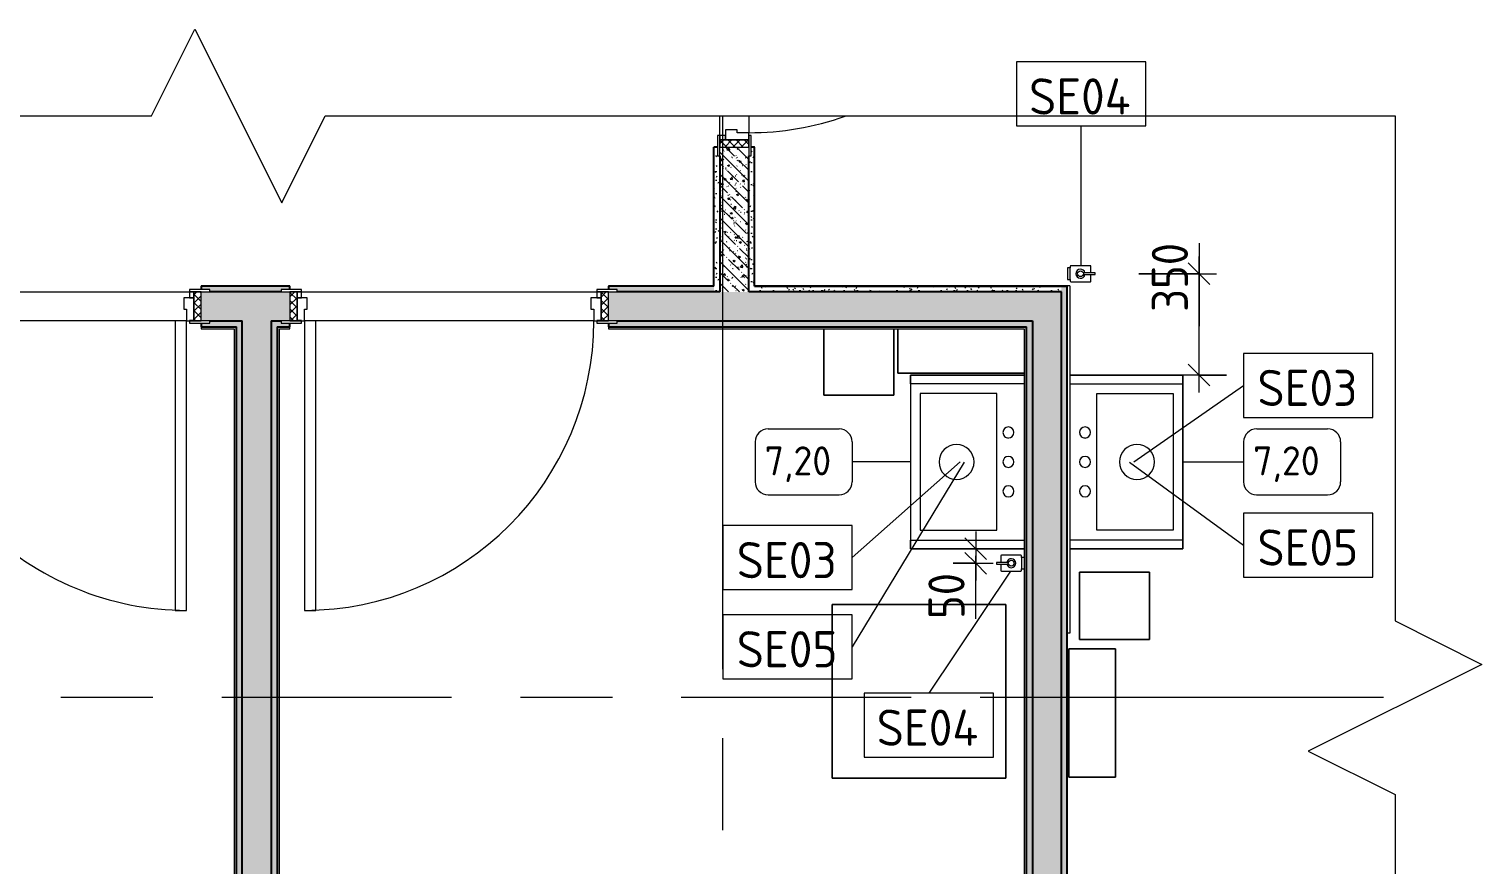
# Model space of a CAD drawing. Header units: millimetres. Extents: x 3991 to 282775, y -8553 to 29560.
# Drawn here: x 122950 to 127970, y 7220 to 10108 of the extents above; entities that cross this region are included whole.
import ezdxf

# ---------------------------------------------------------------- set-up
doc = ezdxf.new("R2010")
doc.units = ezdxf.units.MM
doc.linetypes.add('Осевая', pattern=[1587.5, 317.5, -238.125, 793.75, -238.125])
for name, color, linetype, lineweight in [('A-ANNO-DIMS', 7, 'Continuous', 9), ('A-ANNO-DIMS-50', 7, 'Continuous', 9), ('A-DETL-GENF', 7, 'Continuous', 9), ('A-DOOR', 7, 'Continuous', 9), ('A-DOOR-1', 7, 'Continuous', 15), ('A-DOOR-FRAM', 7, 'Continuous', 15), ('A-DOOR-FRAM-1', 7, 'Continuous', 9), ('I-FURN', 7, 'Continuous', 9), ('I-FURN-IDEN', 7, 'Continuous', 9), ('I-WALL', 7, 'Continuous', 9), ('P-SANR-FIXT-IDEN', 7, 'Continuous', 9), ('Оси', 7, 'Continuous', 9), ('Оси-2', 7, 'Осевая', 9)]:
    doc.layers.add(name, color=color, linetype=linetype, lineweight=lineweight)
for name, color, linetype, lineweight, true_color in [('A-GENM-1', 7, 'Continuous', 9, 0x4994b4), ('A-WALL-1', 7, 'Continuous', 25, 0x3c3c3c), ('A-WALL-FNSH-1', 7, 'Continuous', 15, 0x3c3c3c), ('P-SANR-FIXT-1', 7, 'Continuous', 15, 0x4994b4), ('P-SANR-FIXT-2', 7, 'Continuous', 9, 0x4994b4)]:
    doc.layers.add(name, color=color, linetype=linetype, lineweight=lineweight, true_color=true_color)
doc.styles.add('GOST Common', font='GOST_Common.ttf', dxfattribs={"height": 100})
doc.styles.add('GOST Common_1', font='GOST_Common.ttf', dxfattribs={"height": 125})
doc.styles.add('ISOCPEUR', font='isocpeur.ttf', dxfattribs={"width": 0.9, "height": 125})
doc.dimstyles.new('ISO-2_5_0_9К_БОЛЬШОЙ_2', dxfattribs={"dimscale": 304.8, "dimtxt": 124.497647, "dimasz": 0.246063, "dimexe": 0.19685, "dimexo": 0.492126, "dimgap": 0, "dimtad": 1, "dimdec": 0, "dimrnd": 10, "dimzin": 0, "dimdsep": 46, "dimtxsty": 'ISOCPEUR', "dimblk1": 'OBLIQUE', "dimblk2": 'OBLIQUE', "dimsah": 1, "dimcen": 0.09, "dimdle": 0.19685, "dimazin": 0, "dimtfac": 1, "dimtdec": 4, "dimtix": 1, "dimtmove": 1, "dimatfit": 3, "dimfxl": 1, "dimtvp": 1, "dimtolj": 1, "dimtzin": 0, "dimarcsym": 2})
pattern_1 = [(135, (44686.58, 0), (-37.717076, -37.717076), [53.34, -8.89, 1.778, -8.89]), (135, (44686.58, 37.694), (-37.717076, -37.717076), []), (50, (44686.58, 0), (63.763904, -5.57885), [6.667, -73.342]), (355, (44686.58, 0), (-12.334876, 66.869514), [5.334, -58.674]), (100.451, (44691.895, -0.465), (51.43036, 61.29098), [5.667, -62.332]), (46.184, (44686.58, 17.78), (94.87722, -14.714836), [10.001, -110.014]), (96.636, (44694.49, 16.55), (83.09115, 86.59931), [8.5, -93.497]), (351.184, (44686.58, 17.78), (83.09204, 86.59928), [8.001, -88.011]), (21, (44695.47, 13.335), (53.064487, -35.792726), [6.667, -73.342]), (326, (44695.47, 13.335), (21.63066, 64.46546), [5.334, -58.674]), (71.451, (44699.89, 10.35), (74.69646, 28.672367), [5.667, -62.332]), (37.5, (44686.58, 0), (1.080413, 29.594271), [1.676, -56.286, 1.676, -57.887, -58.896]), (37.5, (44686.58, 0), (1.080413, 29.594271), [-117.526, 1.676, -57.22]), (7.5, (44686.58, 0), (23.386368, 35.063507), [1.676, -32.283, 1.676, -54.953, -22.447]), (7.5, (44686.58, 0), (23.386368, 35.063507), [-90.589, 1.676, -20.771]), (327.5, (44666.756, 0), (47.456567, -2.0054684), [1.676, -20.549, 1.676, -67.666, -92.011]), (327.5, (44666.756, 0), (47.456567, -2.0054684), [-91.567, 1.676, -90.335]), (317.5, (44657.866, 0), (51.844948, 8.89904), [1.676, -27.216, 1.676, -44.374, -65.341]), (317.5, (44657.866, 0), (51.844948, 8.89904), [-74.943, 1.676, -63.665])]
pattern_2 = [(135, (1751.41, 114.685), (-14.14214, -14.14214), []), (225, (1751.41, 114.685), (14.14214, -14.14214), [])]
pattern_3 = [(45, (-371.384, 114.685), (-14.1421, 14.1421), []), (135, (-371.384, 114.685), (-14.1421, -14.1421), [])]
pattern_4 = [(0, (44686.581, 0), (60.96, 15.24), [5.029, -40.691, 5.029, -40.691, -243.84]), (0, (44686.581, 0), (60.96, 15.24), [-91.44, 5.029, -86.411, 5.029, -40.691, -106.68]), (0, (44686.581, 0), (60.96, 15.24), [-228.6, 5.029, -25.451, 5.029, -71.171]), (120, (44709.441, 7.62), (-43.6782272, 45.1729086), [5.029, -40.691, 5.029, -40.691, -243.84]), (120, (44709.441, 7.62), (-43.6782272, 45.1729086), [-91.44, 5.029, -86.411, 5.029, -40.691, -106.68]), (120, (44709.441, 7.62), (-43.6782272, 45.1729086), [-228.6, 5.029, -25.451, 5.029, -71.171]), (240, (44717.061, 38.1), (-17.2817728, -60.4129086), [5.029, -40.691, 5.029, -40.691, -243.84]), (240, (44717.061, 38.1), (-17.2817728, -60.4129086), [-91.44, 5.029, -86.411, 5.029, -40.691, -106.68]), (240, (44717.061, 38.1), (-17.2817728, -60.4129086), [-228.6, 5.029, -25.451, 5.029, -71.171])]

# ---------------------------------------------------------------- blocks, each defined once
blk = doc.blocks.new('110_Дверь_СКБ_1Ст_Внутренняя1 - Д-4 _п_ 1100x2100h_су мгн 2-33304581-Фрагмент 1_4')
at = {"layer": 'A-DOOR'}
h = blk.add_hatch(dxfattribs=at)
h.set_pattern_fill('FP_51', color=256, style=0, pattern_type=2)
h.set_pattern_definition(pattern_2)
h.paths.add_polyline_path([(562.5, 50), (537.5, 50), (537.5, -50), (562.5, -50)])
at = {"layer": 'A-DOOR-FRAM-1'}
h = blk.add_hatch(dxfattribs=at)
h.set_pattern_fill('FP_56', color=256, style=0, pattern_type=2)
h.set_pattern_definition(pattern_3)
h.paths.add_polyline_path([(-512.5, 50), (-537.5, 50), (-537.5, -50), (-512.5, -50)])
at = {"layer": 'A-DOOR'}
blk.add_arc((-487.5, 50), 1000, 360, 90, dxfattribs=at)
at = {"layer": 'A-DOOR-1'}
for p, q in [((-487.5, 1050), (-487.5, 50)), ((-447.5, 1050), (-487.5, 1050)), ((-447.5, 50), (-447.5, 1050)), ((-487.5, 50), (-447.5, 50))]:
    blk.add_line(p, q, dxfattribs=at)
at = {"layer": 'A-DOOR-FRAM'}
for p, q in [((-497.5, 58), (-567.5, 58)), ((-567.5, 58), (-567.5, 50)), ((-497.5, 50), (-497.5, 58)), ((592.5, 58), (522.5, 58)), ((522.5, 58), (522.5, 50)), ((592.5, 50), (592.5, 58)), ((-567.5, 50), (-497.5, 50)), ((-512.5, 50), (-537.5, 50)), ((-537.5, 50), (-537.5, -50)), ((-487.5, 50), (-512.5, 50)), ((-512.5, 50), (-512.5, -30)), ((-512.5, -50), (-512.5, 50)), ((-497.5, 50), (-512.5, 50)), ((-512.5, 50), (-512.5, 49)), ((-512.5, 49), (-497.5, 49)), ((-497.5, 49), (-497.5, 50)), ((-487.5, 10), (-487.5, 50)), ((-477.5, 10), (-487.5, 10)), ((-477.5, -30), (-477.5, 10)), ((512.5, 10), (502.5, 10)), ((502.5, 10), (502.5, -30)), ((512.5, 50), (512.5, 10)), ((537.5, 50), (512.5, 50)), ((537.5, 50), (522.5, 50)), ((522.5, 50), (522.5, 49)), ((522.5, 50), (592.5, 50)), ((522.5, 49), (537.5, 49)), ((537.5, -30), (537.5, 50)), ((562.5, 50), (537.5, 50)), ((537.5, 50), (537.5, -50)), ((537.5, 49), (537.5, 50)), ((562.5, -50), (562.5, 50)), ((-497.5, -50), (-567.5, -50)), ((-567.5, -50), (-567.5, -58)), ((-537.5, -50), (-512.5, -50)), ((-512.5, -30), (-477.5, -30)), ((-497.5, -30), (-512.5, -30)), ((-512.5, -30), (-512.5, -50)), ((-512.5, -50), (-497.5, -50)), ((-497.5, -50), (-497.5, -30)), ((-497.5, -58), (-497.5, -50)), ((502.5, -30), (537.5, -30)), ((537.5, -30), (522.5, -30)), ((522.5, -30), (522.5, -50)), ((522.5, -50), (537.5, -50)), ((592.5, -50), (522.5, -50)), ((522.5, -50), (522.5, -58)), ((537.5, -50), (537.5, -30)), ((537.5, -50), (562.5, -50)), ((592.5, -58), (592.5, -50)), ((-567.5, -58), (-497.5, -58)), ((522.5, -58), (592.5, -58))]:
    blk.add_line(p, q, dxfattribs=at)
blk = doc.blocks.new('110_Дверь_СКБ_1Ст_Внутренняя1 - Д-4 _л_ 1100x2100h_су мгн-33293497-Фрагмент 1_4')
at = {"layer": 'A-DOOR'}
h = blk.add_hatch(dxfattribs=at)
h.set_pattern_fill('FP_51', color=256, style=0, pattern_type=2)
h.set_pattern_definition(pattern_2)
h.paths.add_polyline_path([(562.5, 50), (537.5, 50), (537.5, -50), (562.5, -50)])
at = {"layer": 'A-DOOR-FRAM-1'}
h = blk.add_hatch(dxfattribs=at)
h.set_pattern_fill('FP_56', color=256, style=0, pattern_type=2)
h.set_pattern_definition(pattern_3)
h.paths.add_polyline_path([(-512.5, 50), (-537.5, 50), (-537.5, -50), (-512.5, -50)])
at = {"layer": 'A-DOOR'}
blk.add_arc((512.5, 50), 1000, 90, 180, dxfattribs=at)
at = {"layer": 'A-DOOR-1'}
for p, q in [((512.5, 1050), (472.5, 1050)), ((472.5, 1050), (472.5, 50)), ((512.5, 50), (512.5, 1050)), ((472.5, 50), (512.5, 50))]:
    blk.add_line(p, q, dxfattribs=at)
at = {"layer": 'A-DOOR-FRAM'}
for p, q in [((-497.5, 58), (-567.5, 58)), ((-567.5, 58), (-567.5, 50)), ((-497.5, 50), (-497.5, 58)), ((592.5, 58), (522.5, 58)), ((522.5, 58), (522.5, 50)), ((592.5, 50), (592.5, 58)), ((-567.5, 50), (-497.5, 50)), ((-512.5, 50), (-537.5, 50)), ((-537.5, 50), (-537.5, -50)), ((-487.5, 50), (-512.5, 50)), ((-512.5, 50), (-512.5, -30)), ((-512.5, -50), (-512.5, 50)), ((-497.5, 50), (-512.5, 50)), ((-512.5, 50), (-512.5, 49)), ((-512.5, 49), (-497.5, 49)), ((-497.5, 49), (-497.5, 50)), ((-487.5, 10), (-487.5, 50)), ((-477.5, 10), (-487.5, 10)), ((-477.5, -30), (-477.5, 10)), ((512.5, 10), (502.5, 10)), ((502.5, 10), (502.5, -30)), ((512.5, 50), (512.5, 10)), ((537.5, 50), (512.5, 50)), ((537.5, 50), (522.5, 50)), ((522.5, 50), (522.5, 49)), ((522.5, 50), (592.5, 50)), ((522.5, 49), (537.5, 49)), ((537.5, -30), (537.5, 50)), ((562.5, 50), (537.5, 50)), ((537.5, 50), (537.5, -50)), ((537.5, 49), (537.5, 50)), ((562.5, -50), (562.5, 50)), ((-497.5, -50), (-567.5, -50)), ((-567.5, -50), (-567.5, -58)), ((-537.5, -50), (-512.5, -50)), ((-512.5, -30), (-477.5, -30)), ((-497.5, -30), (-512.5, -30)), ((-512.5, -30), (-512.5, -50)), ((-512.5, -50), (-497.5, -50)), ((-497.5, -50), (-497.5, -30)), ((-497.5, -58), (-497.5, -50)), ((502.5, -30), (537.5, -30)), ((537.5, -30), (522.5, -30)), ((522.5, -30), (522.5, -50)), ((522.5, -50), (537.5, -50)), ((592.5, -50), (522.5, -50)), ((522.5, -50), (522.5, -58)), ((537.5, -50), (537.5, -30)), ((537.5, -50), (562.5, -50)), ((592.5, -58), (592.5, -50)), ((-567.5, -58), (-497.5, -58)), ((522.5, -58), (592.5, -58))]:
    blk.add_line(p, q, dxfattribs=at)
blk = doc.blocks.new('110_Дверь_СКБ_1Ст_Внутренняя1 - Д-4 _п_ 1100x2100h_су мгн 2-V94-Фрагмент 1_4')
at = {"layer": 'A-DOOR'}
h = blk.add_hatch(dxfattribs=at)
h.set_pattern_fill('FP_51', color=256, style=0, pattern_type=2)
h.set_pattern_definition(pattern_2)
h.paths.add_polyline_path([(562.5, 50), (537.5, 50), (537.5, -50), (562.5, -50)])
blk.add_arc((-487.5, 50), 1000, 360, 19.4489, dxfattribs=at)
at = {"layer": 'A-DOOR-FRAM'}
for p, q in [((592.5, 58), (522.5, 58)), ((522.5, 58), (522.5, 50)), ((592.5, 50), (592.5, 58)), ((512.5, 10), (502.5, 10)), ((502.5, 10), (502.5, -30)), ((512.5, 50), (512.5, 10)), ((537.5, 50), (512.5, 50)), ((537.5, 50), (522.5, 50)), ((522.5, 50), (522.5, 49)), ((522.5, 50), (592.5, 50)), ((522.5, 49), (537.5, 49)), ((537.5, -30), (537.5, 50)), ((562.5, 50), (537.5, 50)), ((537.5, 50), (537.5, -50)), ((537.5, 49), (537.5, 50)), ((562.5, -50), (562.5, 50)), ((502.5, -30), (537.5, -30)), ((537.5, -30), (522.5, -30)), ((522.5, -30), (522.5, -50)), ((522.5, -50), (537.5, -50)), ((592.5, -50), (522.5, -50)), ((522.5, -50), (522.5, -58)), ((537.5, -50), (537.5, -30)), ((537.5, -50), (562.5, -50)), ((592.5, -58), (592.5, -50)), ((522.5, -58), (592.5, -58))]:
    blk.add_line(p, q, dxfattribs=at)
blk = doc.blocks.new('Мойка кухонная - Мойка Steel Hammer SH R 5151 GLOWE 2-25623856-Фрагмент 1_4')
at = {"layer": 'P-SANR-FIXT-2'}
for p, q in [((-270, 400), (270, 400)), ((-270, 9), (-270, 400)), ((-236.6, 366.4), (236.1, 366.4)), ((-236.6, 102.3), (-236.6, 366.4)), ((236.1, 366.4), (236.1, 102.3)), ((270, 400), (270, 9)), ((236.1, 102.3), (-236.6, 102.3)), ((-270, 0), (-270, 1)), ((270, 1), (270, 0))]:
    blk.add_line(p, q, dxfattribs=at)
for centre, radius, start, end in [((0, 241.3), 60.5, 0, 180), ((0, 241.3), 60.5, 180, 0), ((-101.6, 61.9), 19, 90, 180), ((-101.6, 61.9), 19, 180, 270), ((-101.6, 61.9), 19.1, 0, 90), ((-101.6, 61.9), 19, 270, 0), ((0, 61.9), 19, 0, 180), ((0, 61.9), 19, 180, 0), ((101.6, 61.9), 19.1, 0, 180), ((101.6, 61.9), 19.1, 180, 0)]:
    blk.add_arc(centre, radius, start, end, dxfattribs=at)
blk = doc.blocks.new('Мойка кухонная - Мойка Steel Hammer SH R 5151 GLOWE 2-25614168-Фрагмент 1_4')
at = {"layer": 'P-SANR-FIXT-2'}
for p, q in [((-270, -7.2), (-270, -400)), ((270, -400), (270, -7.2)), ((236.1, -102.3), (-236.6, -102.3)), ((-236.6, -102.3), (-236.6, -366.4)), ((236.1, -366.4), (236.1, -102.3)), ((-270, -400), (270, -400)), ((-236.6, -366.4), (236.1, -366.4))]:
    blk.add_line(p, q, dxfattribs=at)
for centre, radius, start, end in [((-101.6, -61.9), 19, 90, 180), ((-101.6, -61.9), 19, 360, 90), ((0, -61.9), 19, 360, 180), ((101.6, -61.9), 19.1, 360, 180), ((-101.6, -61.9), 19, 180, 270), ((-101.6, -61.9), 19.1, 270, 360), ((0, -61.9), 19, 180, 360), ((101.6, -61.9), 19.1, 180, 360), ((0, -241.3), 60.5, 360, 180), ((0, -241.3), 60.5, 180, 360)]:
    blk.add_arc(centre, radius, start, end, dxfattribs=at)
blk = doc.blocks.new('Холодильник встроенный 1180 мм - 7_10-25643654-Фрагмент 1_4')
at = {"layer": 'I-FURN'}
for p, q in [((305.1, 329.9), (-294.9, 329.9)), ((-294.9, 329.9), (-294.9, -270.1)), ((-294.9, -270.1), (-294.9, 329.9)), ((-294.9, 329.9), (305.1, 329.9)), ((305.1, -270.1), (305.1, 329.9)), ((305.1, 329.9), (305.1, -270.1)), ((-294.9, -270.1), (305.1, -270.1)), ((305.1, -270.1), (-294.9, -270.1))]:
    blk.add_line(p, q, dxfattribs=at)
blk = doc.blocks.new('TOY_Диспансер мыло - Дозатор Elegance new 11654 019001 хром-30642362-Фрагмент 1_4')
at = {"layer": 'A-GENM-1'}
for p, q in [((97.5, 79.7), (97.5, 12)), ((122.2, 81.7), (99.5, 81.7)), ((122.2, 81.7), (102.9, 81.7)), ((127.9, 96.6), (122.2, 96.6)), ((122.2, 96.6), (122.2, 81.7)), ((122.2, 82.7), (122.2, 55.3)), ((127.9, 81.7), (127.9, 96.6)), ((127.9, 55.3), (127.9, 82.7)), ((146.9, 81.7), (127.9, 81.7)), ((150.5, 81.7), (127.9, 81.7)), ((152.5, 12), (152.5, 79.7)), ((99.5, 10), (105, 10)), ((145, 10), (105, 10)), ((105, 10), (105, 0.5)), ((105, 0.5), (145, 0.5)), ((145, 0.5), (145, 10)), ((145, 10), (150.5, 10))]:
    blk.add_line(p, q, dxfattribs=at)
blk.add_circle((125, 45.7), 10, dxfattribs=at)
for centre, radius, start, end in [((99.5, 79.7), 2, 90, 180), ((125, 45.7), 15.7, 100.4353, 79.365), ((150.5, 79.7), 2, 360, 90), ((99.5, 12), 2, 180, 270), ((150.5, 12), 2, 270, 360)]:
    blk.add_arc(centre, radius, start, end, dxfattribs=at)
blk = doc.blocks.new('TOY_Диспансер мыло - Дозатор Elegance new 11654 019001 хром-33478243-Фрагмент 1_4')
at = {"layer": 'A-GENM-1'}
for p, q in [((97.5, 83.2), (97.5, 15.5)), ((122.2, 85.2), (99.5, 85.2)), ((122.2, 85.2), (102.9, 85.2)), ((127.9, 100.1), (122.2, 100.1)), ((122.2, 100.1), (122.2, 85.2)), ((122.2, 86.2), (122.2, 58.8)), ((127.9, 85.2), (127.9, 100.1)), ((127.9, 58.8), (127.9, 86.2)), ((146.9, 85.2), (127.9, 85.2)), ((150.5, 85.2), (127.9, 85.2)), ((152.5, 15.5), (152.5, 83.2)), ((99.5, 13.5), (105, 13.5)), ((145, 13.5), (105, 13.5)), ((105, 13.5), (105, 4)), ((145, 4), (145, 13.5)), ((145, 13.5), (150.5, 13.5))]:
    blk.add_line(p, q, dxfattribs=at)
blk.add_circle((125, 49.2), 10, dxfattribs=at)
for centre, radius, start, end in [((99.5, 83.2), 2, 90, 180), ((125, 49.2), 15.7, 100.4353, 79.365), ((150.5, 83.2), 2, 0, 90), ((99.5, 15.5), 2, 180, 270), ((150.5, 15.5), 2, 270, 360)]:
    blk.add_arc(centre, radius, start, end, dxfattribs=at)
blk = doc.blocks.new('DET_L_Линия разрыва - М100-30704474-Фрагмент 1_4')
at = {"layer": 'A-DETL-GENF'}
for p, q in [((1894.8, 300), (1744.8, 0)), ((2194.8, -300), (1894.8, 300)), ((1744.8, 0), (0, 0)), ((2344.8, 0), (2194.8, -300)), ((4089.7, 0), (2344.8, 0))]:
    blk.add_line(p, q, dxfattribs=at)
blk = doc.blocks.new('DET_L_Линия разрыва - М100-30704505-Фрагмент 1_4')
at = {"layer": 'A-DETL-GENF'}
for p, q in [((3846.4, 300), (3696.4, 0)), ((4146.4, -300), (3846.4, 300)), ((3696.4, 0), (0, 0)), ((4296.4, 0), (4146.4, -300)), ((7992.9, 0), (4296.4, 0))]:
    blk.add_line(p, q, dxfattribs=at)
blk = doc.blocks.new('DIMBLOCK105-Фрагмент 1_4')
at = {"layer": 'A-ANNO-DIMS-50', "lineweight": 20}
for p, q in [((126220.6, 8312.9), (126183.1, 8350.4)), ((126220.6, 8262.9), (126183.1, 8300.4)), ((126220.6, 8312.9), (126258.1, 8275.4)), ((126220.6, 8262.9), (126258.1, 8225.4))]:
    blk.add_line(p, q, dxfattribs=at)
at = {"layer": 'A-ANNO-DIMS-50'}
for p, q in [((126220.6, 8372.9), (126220.6, 8202.9)), ((126123.7, 8312.9), (126280.6, 8312.9)), ((126220.6, 8312.9), (126123.7, 8312.9)), ((126220.6, 8278.2), (126220.6, 8287.9)), ((126142.5, 8262.9), (126280.6, 8262.9)), ((126220.6, 8262.9), (126142.5, 8262.9)), ((126220.6, 8070.2), (126220.6, 8278.2))]:
    blk.add_line(p, q, dxfattribs=at)
at = {"layer": 'A-ANNO-DIMS-50', "color": 0, "insert": (126057.3, 8070.2), "char_height": 125, "width": 189.619, "attachment_point": 1, "rotation": 90, "line_spacing_factor": 1.149209, "style": 'ISOCPEUR'}
blk.add_mtext('50', dxfattribs=at)
blk = doc.blocks.new('_Oblique')
at = {"color": 0, "linetype": 'ByBlock', "lineweight": -2}
blk.add_line((-0.5, -0.5), (0.5, 0.5), dxfattribs=at)
blk = doc.blocks.new('DIMBLOCK106-Фрагмент 1_4')
at = {"layer": 'A-ANNO-DIMS-50'}
for p, q in [((126992.3, 9368.2), (126992.3, 9081.2)), ((126992.3, 8852.9), (126992.3, 9322.9)), ((126783.7, 9262.9), (127052.3, 9262.9)), ((126992.3, 9262.9), (126783.7, 9262.9)), ((126992.3, 9081.2), (126992.3, 9087.9)), ((127086.6, 8912.9), (126932.3, 8912.9)), ((126992.3, 8912.9), (127086.6, 8912.9))]:
    blk.add_line(p, q, dxfattribs=at)
at = {"layer": 'A-ANNO-DIMS-50', "lineweight": 20}
for p, q in [((126992.3, 9262.9), (126954.8, 9300.4)), ((126992.3, 9262.9), (127029.8, 9225.4)), ((126992.3, 8912.9), (126954.8, 8950.4)), ((126992.3, 8912.9), (127029.8, 8875.4))]:
    blk.add_line(p, q, dxfattribs=at)
at = {"layer": 'A-ANNO-DIMS-50', "color": 0, "insert": (126829, 9131.2), "char_height": 125, "width": 284.429, "attachment_point": 1, "rotation": 90, "line_spacing_factor": 1.149209, "style": 'ISOCPEUR'}
blk.add_mtext('350', dxfattribs=at)
blk = doc.blocks.new('М_сантехническая_рамка1 - В рамке-30590747-Фрагмент 1_4')
at = {"layer": 'P-SANR-FIXT-IDEN'}
for p, q in [((4.29, 2.24), (-4.64, 2.24)), ((-4.64, 2.24), (-4.64, -2.18)), ((4.29, -2.18), (4.29, 2.24)), ((-4.64, -2.18), (4.29, -2.18))]:
    blk.add_line(p, q, dxfattribs=at)
blk = doc.blocks.new('Марка_Мебель - В прямоуг_Balcon_Марка-25523697-Фрагмент 1_4')
at = {"layer": 'I-FURN-IDEN'}
for p, q in [((-2.45, 2.28), (2.45, 2.28)), ((-3.35, 1.38), (-3.35, -1.38)), ((3.35, 1.38), (3.35, -1.38)), ((-2.46, -2.28), (2.45, -2.28))]:
    blk.add_line(p, q, dxfattribs=at)
for centre, radius, start, end in [((-2.45, 1.38), 0.9, 90, 180), ((2.45, 1.38), 0.9, 0, 90), ((-2.46, -1.38), 0.893, 180, 270), ((2.45, -1.38), 0.9, 270, 0)]:
    blk.add_arc(centre, radius, start, end, dxfattribs=at)

msp = doc.modelspace()

# ---------------------------------------------------------------- hatches: boundary and pattern name
at = {"layer": 'I-WALL'}
h = msp.add_hatch(dxfattribs=at)
h.set_pattern_fill('FP_13', color=256, style=0, pattern_type=2)
h.set_pattern_definition(pattern_4)
h.paths.add_polyline_path([(125336.6, 9200), (125336.6, 9670), (125328.6, 9670), (125328.6, 9700), (125316.6, 9700), (125316.6, 9200)])
h = msp.add_hatch(dxfattribs=at)
h.set_pattern_fill('FP_15', color=256, style=0, pattern_type=2)
h.set_pattern_definition(pattern_1)
h.paths.add_polyline_path([(125436.6, 9200), (125436.6, 9700), (125336.6, 9700), (125336.6, 9200)])
h = msp.add_hatch(dxfattribs=at)
h.set_pattern_fill('FP_13', color=256, style=0, pattern_type=2)
h.set_pattern_definition(pattern_4)
h.paths.add_polyline_path([(125456.6, 9200), (125456.6, 9700), (125444.6, 9700), (125444.6, 9670), (125436.6, 9670), (125436.6, 9200)])
h = msp.add_hatch(dxfattribs=at)
h.set_pattern_fill('FP_15', color=256, style=0, pattern_type=2)
h.set_pattern_definition(pattern_1)
h.paths.add_polyline_path([(126516.6, 9100), (126516.6, 9200), (124951.6, 9200), (124951.6, 9100), (126416.6, 9100)])
h.paths.add_polyline_path([(123851.6, 9100), (123851.6, 9200), (123544.6, 9200), (123544.6, 9100), (123821.6, 9100)])
h.paths.add_polyline_path([(122414.6, 9100), (122444.6, 9100), (122444.6, 9200), (121616.6, 9200), (121616.6, 9100), (122107.5, 9100)])
h.paths.add_polyline_path([(120666.6, 9100), (120666.6, 9200), (120386.6, 9200), (120386.6, 9100), (120636.6, 9100)])
h = msp.add_hatch(dxfattribs=at)
h.set_pattern_fill('FP_13', color=256, style=0, pattern_type=2)
h.set_pattern_definition(pattern_4)
h.paths.add_polyline_path([(125316.6, 9200), (125316.6, 9220), (124951.6, 9220), (124951.6, 9208), (124981.6, 9208), (124981.6, 9200)])
h.paths.add_polyline_path([(123821.6, 9200), (123821.6, 9208), (123851.6, 9208), (123851.6, 9220), (123544.6, 9220), (123544.6, 9208), (123574.6, 9208), (123574.6, 9200), (123743.4, 9200)])
h.paths.add_polyline_path([(122414.6, 9200), (122414.6, 9208), (122444.6, 9208), (122444.6, 9220), (121616.6, 9220), (121616.6, 9208), (121646.6, 9208), (121646.6, 9200), (122086, 9200)])
h.paths.add_polyline_path([(120636.6, 9200), (120636.6, 9208), (120666.6, 9208), (120666.6, 9220), (120396.6, 9220), (120396.6, 9200)])
h = msp.add_hatch(dxfattribs=at)
h.set_pattern_fill('FP_13', color=256, style=0, pattern_type=2)
h.set_pattern_definition(pattern_4)
h.paths.add_polyline_path([(126516.6, 9200), (126516.6, 9220), (125456.6, 9220), (125456.6, 9200), (125953.3, 9200)])
h = msp.add_hatch(dxfattribs=at)
h.set_pattern_fill('FP_13', color=256, style=0, pattern_type=2)
h.set_pattern_definition(pattern_4)
h.paths.add_polyline_path([(126529.5, 5718.5), (126536.6, 5718.5), (126536.6, 9220), (126516.6, 9220), (126516.6, 5718.5)])
h = msp.add_hatch(dxfattribs=at)
h.set_pattern_fill('FP_13', color=256, style=0, pattern_type=2)
h.set_pattern_definition(pattern_4)
h.paths.add_polyline_path([(123687.1, 9080), (123687.1, 9100), (123574.6, 9100), (123574.6, 9092), (123544.6, 9092), (123544.6, 9080), (123667.1, 9080)])
h.paths.add_polyline_path([(122414.6, 9080), (122444.6, 9080), (122444.6, 9092), (122414.6, 9092), (122414.6, 9100), (122127.5, 9100), (122127.5, 9080), (122148.4, 9080)])
h = msp.add_hatch(dxfattribs=at)
h.set_pattern_fill('FP_15', color=256, style=0, pattern_type=2)
h.set_pattern_definition(pattern_1)
h.paths.add_polyline_path([(123687.1, 5746.3), (123787.1, 5946.3), (123787.1, 9100), (123687.1, 9100), (123687.1, 6018.5)])
h = msp.add_hatch(dxfattribs=at)
h.set_pattern_fill('FP_13', color=256, style=0, pattern_type=2)
h.set_pattern_definition(pattern_4)
h.paths.add_polyline_path([(126375.7, 9080), (126396.6, 9080), (126396.6, 9100), (124981.6, 9099.6), (124981.6, 9092), (124951.6, 9092), (124951.6, 9080), (125953.3, 9080)])
h.paths.add_polyline_path([(123787.1, 9080), (123851.6, 9080), (123851.6, 9092), (123821.6, 9092), (123821.6, 9100), (123787.1, 9100)])
h = msp.add_hatch(dxfattribs=at)
h.set_pattern_fill('FP_13', color=256, style=0, pattern_type=2)
h.set_pattern_definition(pattern_4)
h.paths.add_polyline_path([(126410.2, 5718.5), (126416.6, 5718.5), (126416.6, 9100), (126396.6, 9100), (126396.6, 5718.5)])
h = msp.add_hatch(dxfattribs=at)
h.set_pattern_fill('FP_15', color=256, style=0, pattern_type=2)
h.set_pattern_definition(pattern_1)
h.paths.add_polyline_path([(126516.6, 5718.5), (126516.6, 9100), (126416.6, 9100), (126416.6, 5718.5), (126505.8, 5718.5)])
h = msp.add_hatch(dxfattribs=at)
h.set_pattern_fill('FP_13', color=256, style=0, pattern_type=2)
h.set_pattern_definition(pattern_4)
h.paths.add_polyline_path([(123667.1, 5706.3), (123687.1, 5746.3), (123687.1, 9080), (123667.1, 9080), (123667.1, 5718.5)])
h = msp.add_hatch(dxfattribs=at)
h.set_pattern_fill('FP_13', color=256, style=0, pattern_type=2)
h.set_pattern_definition(pattern_4)
h.paths.add_polyline_path([(123787.1, 5946.3), (123807.1, 5986.3), (123807.1, 9080), (123787.1, 9080), (123787.1, 6018.5)])

# ---------------------------------------------------------------- linework, layer by layer
at = {"layer": 'A-WALL-1'}
for p, q in [((125328.6, 9700), (125316.6, 9700)), ((125316.6, 9220), (125316.6, 9700)), ((125456.6, 9700), (125444.6, 9700)), ((125456.6, 9220), (125456.6, 9700)), ((125336.6, 9670), (125336.6, 9200)), ((125436.6, 9200), (125436.6, 9670)), ((123851.6, 9220), (123544.6, 9220)), ((123544.6, 9220), (123544.6, 9208)), ((123821.6, 9200), (123574.6, 9200)), ((123851.6, 9208), (123851.6, 9220)), ((124951.6, 9220), (124951.6, 9208)), ((125316.6, 9220), (124951.6, 9220)), ((125336.6, 9200), (124981.6, 9200)), ((126516.6, 9200), (125436.6, 9200)), ((125456.6, 9220), (126536.6, 9220)), ((126516.6, 5718.5), (126516.6, 9200)), ((126536.6, 5718.5), (126536.6, 9220)), ((123544.6, 9092), (123544.6, 9080)), ((123574.6, 9100), (123687.1, 9100)), ((123687.1, 5746.3), (123687.1, 9100)), ((123787.1, 9100), (123821.6, 9100)), ((123787.1, 9100), (123787.1, 5946.3)), ((123851.6, 9080), (123851.6, 9092)), ((124951.6, 9092), (124951.6, 9080)), ((124981.6, 9100), (126416.6, 9100)), ((126416.6, 9100), (126416.6, 5718.5)), ((123544.6, 9080), (123667.1, 9080)), ((123667.1, 5706.3), (123667.1, 9080)), ((123807.1, 9080), (123851.6, 9080)), ((123807.1, 9080), (123807.1, 5986.3)), ((124951.6, 9080), (126396.6, 9080)), ((126396.6, 5718.5), (126396.6, 9080))]:
    msp.add_line(p, q, dxfattribs=at)
at = {"layer": 'A-WALL-FNSH-1'}
for p, q in [((125316.6, 9700), (125315.6, 9700)), ((125315.6, 9700), (125315.6, 9221)), ((125457.6, 9700), (125456.6, 9700)), ((125457.6, 9221), (125457.6, 9700)), ((123851.6, 9221), (123544.6, 9221)), ((123544.6, 9221), (123544.6, 9220)), ((123851.6, 9220), (123851.6, 9221)), ((125315.6, 9221), (124951.6, 9221)), ((124951.6, 9221), (124951.6, 9220)), ((126537.6, 9221), (125457.6, 9221)), ((126537.6, 5718.5), (126537.6, 9221)), ((123544.6, 9080), (123544.6, 9072)), ((123544.6, 9072), (123659.1, 9072)), ((123659.1, 9072), (123659.1, 5690.3)), ((123815.1, 9072), (123851.6, 9072)), ((123815.1, 6002.3), (123815.1, 9072)), ((123851.6, 9072), (123851.6, 9080)), ((124951.6, 9080), (124951.6, 9072)), ((124951.6, 9072), (126388.6, 9072)), ((126388.6, 9072), (126388.6, 5718.5))]:
    msp.add_line(p, q, dxfattribs=at)
at = {"layer": 'I-FURN'}
for p, q in [((125695.6, 9072), (125695.6, 8843.9)), ((125695.6, 8843.9), (125695.6, 9072)), ((125937.6, 8843.9), (125937.6, 9072)), ((125937.6, 9072), (125937.6, 8843.9)), ((125952, 9072), (125952, 8919.2)), ((125952, 8919.2), (125952, 9072)), ((125952, 8919.2), (126388.6, 8919.2)), ((126388.6, 8919.2), (125952, 8919.2)), ((126388.6, 8912.9), (125995.7, 8912.9)), ((125995.7, 8912.9), (125995.7, 8312.9)), ((125995.7, 8882.9), (125995.7, 8912.9)), ((125995.7, 8912.9), (126388.6, 8912.9)), ((126537.6, 8912.9), (126536.6, 8912.9)), ((126536.6, 8912.9), (126537.6, 8912.9)), ((126936.6, 8912.9), (126545.6, 8912.9)), ((126545.6, 8912.9), (126936.6, 8912.9)), ((126936.6, 8312.9), (126936.6, 8912.9)), ((126936.6, 8912.9), (126936.6, 8882.9)), ((125695.6, 8843.9), (125937.6, 8843.9)), ((125937.6, 8843.9), (125695.6, 8843.9)), ((125995.7, 8312.9), (125995.7, 8342.9)), ((126936.6, 8342.9), (126936.6, 8312.9)), ((125995.7, 8312.9), (126388.6, 8312.9)), ((126388.6, 8312.9), (125995.7, 8312.9)), ((126536.6, 8312.9), (126537.6, 8312.9)), ((126537.6, 8312.9), (126536.6, 8312.9)), ((126545.6, 8312.9), (126936.6, 8312.9)), ((126936.6, 8312.9), (126545.6, 8312.9)), ((126820.8, 8231.5), (126578.9, 8231.5)), ((126578.9, 8231.5), (126578.9, 7999.2)), ((126578.9, 7999.2), (126578.9, 8231.5)), ((126578.9, 8231.5), (126820.8, 8231.5)), ((126820.8, 7999.2), (126820.8, 8231.5)), ((126820.8, 8231.5), (126820.8, 7999.2)), ((126578.9, 7999.2), (126820.8, 7999.2)), ((126820.8, 7999.2), (126578.9, 7999.2)), ((126704.1, 7966.6), (126542.7, 7966.6)), ((126542.7, 7966.6), (126542.7, 7524.3)), ((126542.7, 7524.3), (126542.7, 7966.6)), ((126542.7, 7966.6), (126704.1, 7966.6)), ((126704.1, 7524.3), (126704.1, 7966.6)), ((126704.1, 7966.6), (126704.1, 7524.3)), ((126542.7, 7524.3), (126704.1, 7524.3)), ((126704.1, 7524.3), (126542.7, 7524.3))]:
    msp.add_line(p, q, dxfattribs=at)
at = {"layer": 'I-FURN-IDEN'}
for p, q in [((125995.7, 8612.9), (125794.1, 8612.9)), ((126936.6, 8612.9), (127146.2, 8612.9))]:
    msp.add_line(p, q, dxfattribs=at)
at = {"layer": 'I-WALL'}
for p, q in [((125336.6, 9740), (125336.6, 9808.1)), ((125436.6, 9808.1), (125436.6, 9750)), ((122484.6, 9200), (123504.6, 9200)), ((123891.6, 9200), (124911.6, 9200)), ((126545.6, 9221), (126537.6, 9221)), ((126545.6, 9221), (126545.6, 8021)), ((123454.6, 9100), (122494.6, 9100)), ((124901.6, 9100), (123941.6, 9100)), ((126545.6, 8021), (126537.6, 8021))]:
    msp.add_line(p, q, dxfattribs=at)
at = {"layer": 'P-SANR-FIXT-IDEN'}
for p, q in [((126585.5, 9290.4), (126585.5, 9773.5)), ((126766.6, 8612.9), (127146.2, 8877.2)), ((126166.6, 8612.9), (125794.1, 8282.1)), ((126181.2, 8612.4), (125794.1, 7974.3)), ((126751.9, 8612.4), (127146.2, 8325.7)), ((126340.6, 8235.4), (126059.2, 7813.8))]:
    msp.add_line(p, q, dxfattribs=at)
at = {"layer": 'Оси'}
for p, q in [((125346.6, 8558.1), (125346.6, 9808.1)), ((126379.6, 7800), (127629.6, 7800))]:
    msp.add_line(p, q, dxfattribs=at)
at = {"layer": 'Оси-2'}
for p, q in [((125346.6, 5753.2), (125346.6, 8558.1)), ((119885.6, 7800), (126379.6, 7800))]:
    msp.add_line(p, q, dxfattribs=at)

# ---------------------------------------------------------------- block references
at = {"layer": 'A-DETL-GENF'}
for name, p, rotation in [('DET_L_Линия разрыва - М100-30704505-Фрагмент 1_4', (127669.6, 9808.1), 180), ('DET_L_Линия разрыва - М100-30704474-Фрагмент 1_4', (127669.6, 5718.5), 89.99999999999991)]:
    msp.add_blockref(name, p, dxfattribs=dict(at, rotation=rotation))
at = {"layer": 'A-DOOR'}
for name, p, rotation in [('110_Дверь_СКБ_1Ст_Внутренняя1 - Д-4 _п_ 1100x2100h_су мгн 2-V94-Фрагмент 1_4', (125386.6, 10262.5), 269.9999999999998), ('110_Дверь_СКБ_1Ст_Внутренняя1 - Д-4 _п_ 1100x2100h_су мгн 2-33304581-Фрагмент 1_4', (123007.1, 9150), 180), ('110_Дверь_СКБ_1Ст_Внутренняя1 - Д-4 _л_ 1100x2100h_су мгн-33293497-Фрагмент 1_4', (124414.1, 9150), 180)]:
    msp.add_blockref(name, p, dxfattribs=dict(at, rotation=rotation))
at = {"layer": 'I-FURN', "rotation": 270.0000000000001}
msp.add_blockref('Холодильник встроенный 1180 мм - 7_10-25643654-Фрагмент 1_4', (125995.3, 7825.1), dxfattribs=at)
at = {"layer": 'I-FURN-IDEN', "xscale": 49.99999999999998, "yscale": 49.99999999999998, "zscale": 49.99999999999998}
for p in [(125626.3, 8612.9), (127313.9, 8612.9)]:
    msp.add_blockref('Марка_Мебель - В прямоуг_Balcon_Марка-25523697-Фрагмент 1_4', p, dxfattribs=at)
at = {"layer": 'P-SANR-FIXT-1'}
for name, p, rotation in [('TOY_Диспансер мыло - Дозатор Elegance new 11654 019001 хром-30642362-Фрагмент 1_4', (126537.1, 9387.9), 269.9999999999998), ('Мойка кухонная - Мойка Steel Hammer SH R 5151 GLOWE 2-25614168-Фрагмент 1_4', (126395.7, 8612.9), 269.999999999999), ('Мойка кухонная - Мойка Steel Hammer SH R 5151 GLOWE 2-25623856-Фрагмент 1_4', (126536.6, 8612.9), 270.000000000001), ('TOY_Диспансер мыло - Дозатор Elegance new 11654 019001 хром-33478243-Фрагмент 1_4', (126392.6, 8137.9), 90)]:
    msp.add_blockref(name, p, dxfattribs=dict(at, rotation=rotation))
at = {"layer": 'P-SANR-FIXT-IDEN', "xscale": 49.99999999999998, "yscale": 49.99999999999998, "zscale": 49.99999999999998}
for p in [(126594.2, 9882.4), (127378.2, 8875.6), (127378.2, 8324.1), (125579.4, 8280.6), (125579.4, 7972.8), (126067.9, 7701.8)]:
    msp.add_blockref('М_сантехническая_рамка1 - В рамке-30590747-Фрагмент 1_4', p, dxfattribs=at)

# ---------------------------------------------------------------- texts
at = {"layer": 'I-FURN-IDEN', "char_height": 100, "width": 308.65, "attachment_point": 1, "style": 'GOST Common'}
for insert in [(125491.6, 8666.5), (127179.2, 8666.5)]:
    msp.add_mtext('7,20', dxfattribs=dict(at, insert=insert))
at = {"layer": 'P-SANR-FIXT-IDEN', "char_height": 125, "attachment_point": 1, "style": 'GOST Common_1'}
for s, insert, width in [('SE04', (126404.9, 9937.8), 456.962), ('SE03', (127193.9, 8931), 444.937), ('SE03', (125395.1, 8336), 444.937), ('SE05', (127193.9, 8379.5), 444.937), ('SE05', (125395.1, 8028.2), 444.937), ('SE04', (125878.6, 7757.2), 456.962)]:
    msp.add_mtext(s, dxfattribs=dict(at, insert=insert, width=width))

# ---------------------------------------------------------------- dimensions: what is measured, and where the dimension line sits
at = {"layer": 'A-ANNO-DIMS'}
for base, p1, p2, override, picture, middle in [((126992.3, 9262.9), (126936.6, 8912.9), (126633.7, 9262.9), {"dimpost": '<>', "dimfxl": 462.879572}, 'DIMBLOCK106-Фрагмент 1_4', (126912.3, 9273.4)), ((126220.6, 8262.9), (126273.7, 8312.9), (126292.5, 8262.9), {"dimpost": '<>', "dimfxl": 53.429287}, 'DIMBLOCK105-Фрагмент 1_4', (126140.7, 8165))]:
    dim = msp.add_linear_dim(base=base, p1=p1, p2=p2, angle=90, dimstyle='ISO-2_5_0_9К_БОЛЬШОЙ_2', override=override, dxfattribs=at)
    dim.commit()
    dim.dimension.update_dxf_attribs({"geometry": picture, "text_midpoint": middle, "dimtype": 160, "text_rotation": 90})

doc.saveas('drawing.dxf')
